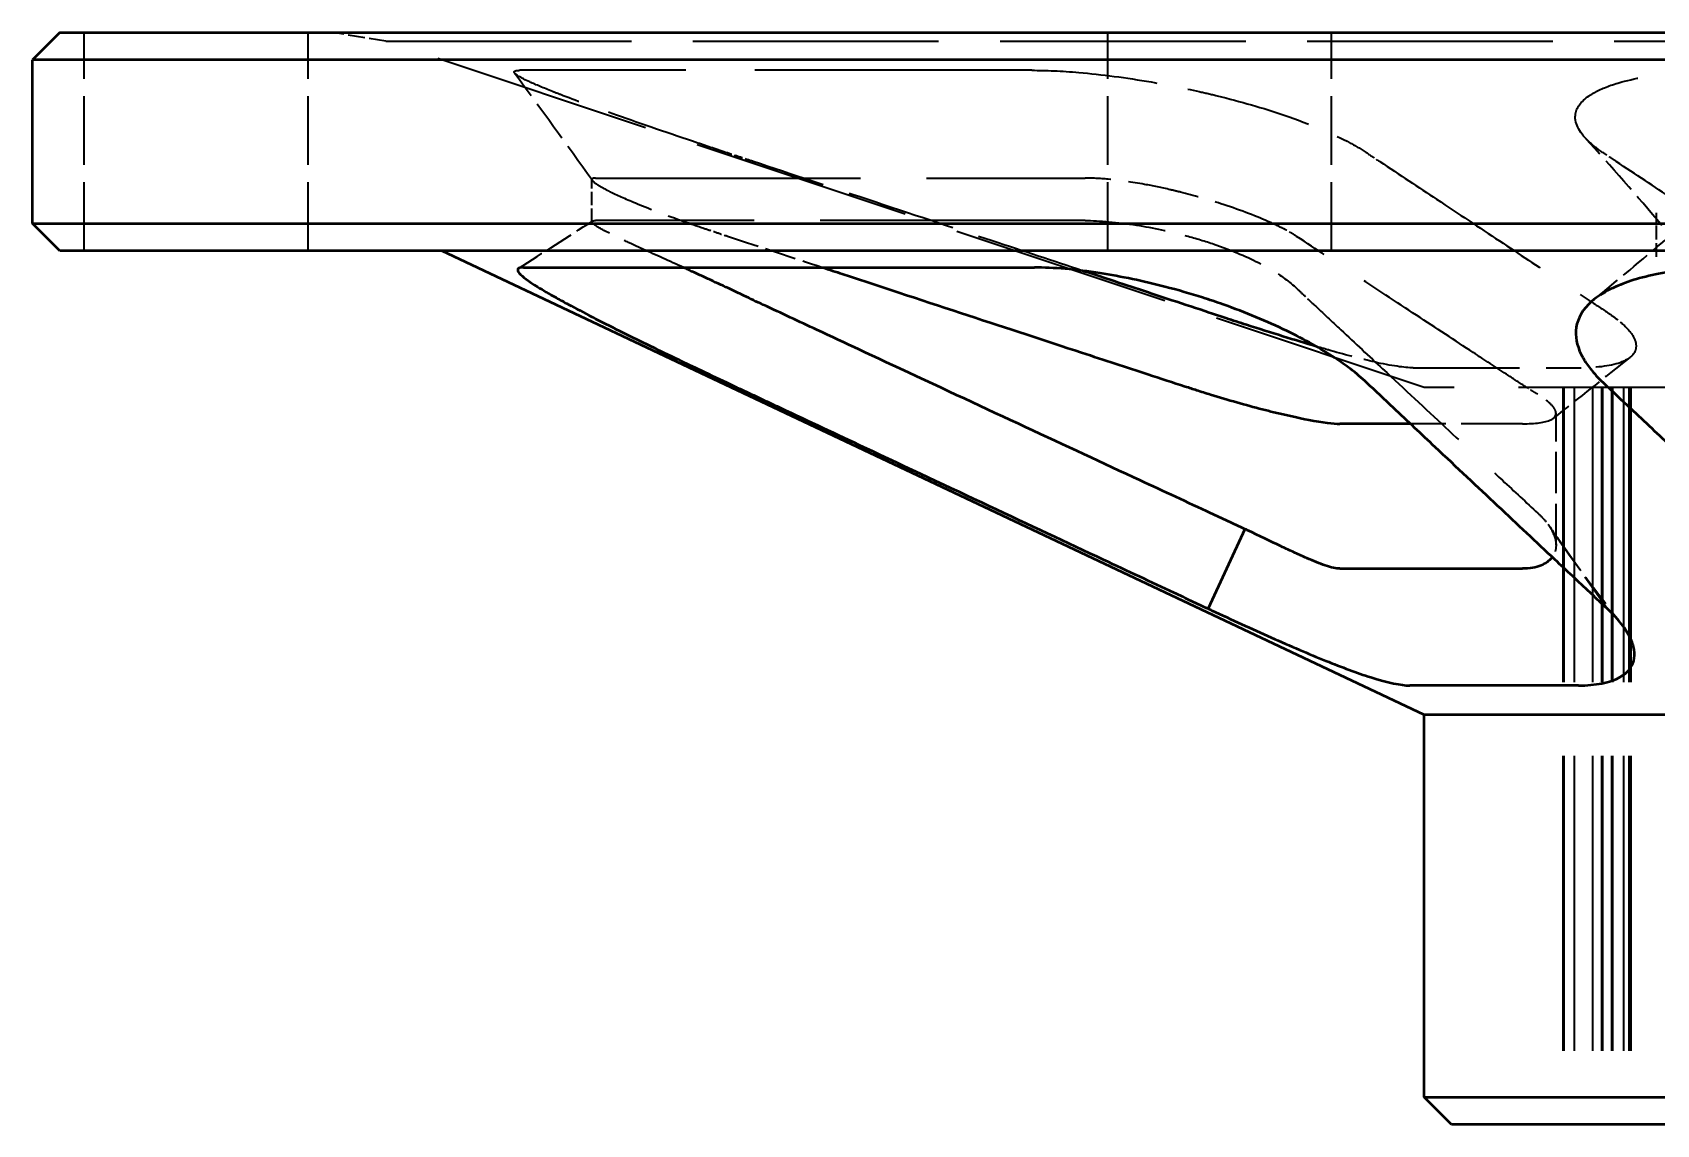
# Model space of a CAD drawing. Header units: millimetres. Extents: x 0 to 840, y 0 to 594.
# Drawn here: x 572.6 to 632.1, y 417.1 to 457.1 of the extents above; entities that cross this region are included whole.
import ezdxf

# ---------------------------------------------------------------- set-up
doc = ezdxf.new("R2010")
doc.units = ezdxf.units.MM
doc.header["$LTSCALE"] = 2
doc.linetypes.add('DASHED', pattern=[0.2067, 0.1654, -0.0413])
doc.layers.add('Hidden (ANSI)', color=7, linetype='DASHED', lineweight=35)
doc.layers.add('Visible (ANSI)', color=7, linetype='Continuous', lineweight=50)

msp = doc.modelspace()

# ---------------------------------------------------------------- linework, layer by layer
at = {"layer": 'Hidden (ANSI)', "ltscale": 7.618686}
for p, q in [((574.473, 449.144), (574.473, 457.144)), ((582.673, 449.144), (582.673, 457.144)), ((611.973, 449.144), (611.973, 457.144)), ((620.173, 449.144), (620.173, 457.144))]:
    msp.add_line(p, q, dxfattribs=at)
at = {"layer": 'Hidden (ANSI)', "ltscale": 1.880002}
msp.add_line((585.522, 456.828), (583.573, 457.144), dxfattribs=at)
at = {"layer": 'Hidden (ANSI)', "ltscale": 24.255932}
msp.add_line((623.573, 444.144), (585.522, 456.828), dxfattribs=at)
at = {"layer": 'Hidden (ANSI)', "ltscale": 27.218384}
msp.add_line((585.522, 456.828), (721.624, 456.828), dxfattribs=at)
at = {"layer": 'Hidden (ANSI)', "ltscale": 30.692711}
msp.add_line((609.197, 455.759), (590.436, 455.759), dxfattribs=at)
at = {"layer": 'Hidden (ANSI)', "ltscale": 1.477666}
msp.add_line((593.075, 450.21), (593.075, 451.761), dxfattribs=at)
at = {"layer": 'Hidden (ANSI)', "ltscale": 29.345629}
for p, q in [((593.207, 451.811), (611.144, 451.811)), ((611.144, 450.255), (593.207, 450.255))]:
    msp.add_line(p, q, dxfattribs=at)
at = {"layer": 'Hidden (ANSI)', "ltscale": 1.543284}
msp.add_line((632.083, 448.921), (632.083, 450.542), dxfattribs=at)
at = {"layer": 'Hidden (ANSI)', "ltscale": 11.794609}
msp.add_line((623.165, 444.862), (629.319, 444.862), dxfattribs=at)
at = {"layer": 'Hidden (ANSI)', "ltscale": 28.497757}
msp.add_line((683.573, 444.144), (623.573, 444.144), dxfattribs=at)
at = {"layer": 'Hidden (ANSI)', "ltscale": 32.656025}
for p, q in [((628.655, 444.144), (628.655, 417.144)), ((628.681, 444.144), (628.681, 417.144)), ((629.068, 444.144), (629.068, 417.144)), ((629.741, 444.144), (629.741, 417.144)), ((630.069, 444.144), (630.069, 417.144)), ((630.103, 444.144), (630.103, 417.144)), ((630.436, 444.144), (630.436, 417.144)), ((630.469, 444.144), (630.469, 417.144)), ((630.879, 444.144), (630.879, 417.144)), ((631.068, 444.144), (631.068, 417.144)), ((631.14, 444.144), (631.14, 417.144))]:
    msp.add_line(p, q, dxfattribs=at)
at = {"layer": 'Hidden (ANSI)', "ltscale": 6.799461}
msp.add_line((627.172, 442.811), (623.065, 442.811), dxfattribs=at)
at = {"layer": 'Hidden (ANSI)', "ltscale": 4.603039}
msp.add_line((628.401, 438.362), (628.401, 443.195), dxfattribs=at)
at = {"layer": 'Hidden (ANSI)', "ltscale": 4.286345}
msp.add_line((630.277, 436.039), (628.22, 438.955), dxfattribs=at)
at = {"layer": 'Hidden (ANSI)', "ltscale": 13.933876}
for points, knots in [([(598.041, 452.73), (597.67, 452.853), (597.302, 452.976), (595.947, 453.431), (594.906, 453.788), (593.239, 454.376), (592.57, 454.619), (592.024, 454.827), (591.883, 454.881), (591.749, 454.933), (591.305, 455.109), (591.021, 455.228), (590.457, 455.487), (590.257, 455.607), (590.204, 455.733), (590.279, 455.759), (590.436, 455.759)], [-0.07316, -0.07316, -0.07316, -0.07316, 0, 0, 0.2078405, 0.2078405, 0.3728619, 0.3728619, 0.3728619, 0.415681, 0.415681, 0.5255634, 0.5255634, 0.6916775, 0.6916775, 0.8188838, 0.8188838, 0.8188838, 0.8188838]), ([(609.197, 455.759), (609.7, 455.759), (610.284, 455.733), (611.746, 455.607), (612.656, 455.487), (614.161, 455.228), (614.756, 455.109), (615.54, 454.933), (615.761, 454.881), (615.982, 454.827), (616.833, 454.619), (617.677, 454.376), (619.403, 453.788), (620.237, 453.431), (621.082, 452.976), (621.29, 452.853), (621.475, 452.73)], [-2.2773767, -2.2773767, -2.2773767, -2.2773767, -2.1501704, -2.1501704, -1.9840563, -1.9840563, -1.874174, -1.874174, -1.8313548, -1.8313548, -1.8313548, -1.6663335, -1.6663335, -1.4584929, -1.4584929, -1.3853329, -1.3853329, -1.3853329, -1.3853329]), ([(630.139, 452.73), (629.953, 452.853), (629.793, 452.976), (629.284, 453.431), (629.076, 453.788), (629.135, 454.376), (629.31, 454.619), (629.615, 454.827), (629.695, 454.881), (629.782, 454.933), (630.122, 455.109), (630.433, 455.228), (631.373, 455.487), (632.085, 455.607), (633.493, 455.733), (634.152, 455.759), (634.813, 455.759)], [-0.07316, -0.07316, -0.07316, -0.07316, 0, 0, 0.2078405, 0.2078405, 0.3728619, 0.3728619, 0.3728619, 0.415681, 0.415681, 0.5255634, 0.5255634, 0.6916775, 0.6916775, 0.8188838, 0.8188838, 0.8188838, 0.8188838])]:
    msp.add_open_spline(points, degree=3, knots=knots, dxfattribs=at)
at = {"layer": 'Hidden (ANSI)', "ltscale": 4.635601}
msp.add_open_spline([(593.092, 451.72), (592.146, 453.038), (591.191, 454.349), (590.238, 455.66)], degree=3, dxfattribs=at)
at = {"layer": 'Hidden (ANSI)', "ltscale": 4.192988}
msp.add_open_spline([(632.279, 450.075), (631.37, 451.162), (630.418, 452.232), (629.459, 453.294)], degree=3, dxfattribs=at)
at = {"layer": 'Hidden (ANSI)', "ltscale": 0.942202}
for points, knots in [([(598.98, 452.418), (598.825, 452.469), (598.669, 452.521), (598.356, 452.625), (598.199, 452.677), (598.041, 452.73)], [-0.07286552, -0.07286552, -0.07286552, -0.07286552, -0.03643276, -0.03643276, 0, 0, 0, 0]), ([(621.475, 452.73), (621.554, 452.677), (621.633, 452.625), (621.789, 452.521), (621.867, 452.469), (621.945, 452.418)], [-2.79685582, -2.79685582, -2.79685582, -2.79685582, -2.76042306, -2.76042306, -2.72399029, -2.72399029, -2.72399029, -2.72399029]), ([(630.608, 452.418), (630.531, 452.469), (630.453, 452.521), (630.297, 452.625), (630.218, 452.677), (630.139, 452.73)], [-1.02459643, -1.02459643, -1.02459643, -1.02459643, -0.98324022, -0.98324022, -0.94188402, -0.94188402, -0.94188402, -0.94188402])]:
    msp.add_open_spline(points, degree=3, knots=knots, dxfattribs=at)
at = {"layer": 'Hidden (ANSI)', "ltscale": 12.10274}
msp.add_open_spline([(611.043, 448.419), (609.983, 448.769), (608.884, 449.133), (607.741, 449.512), (606.284, 449.995), (604.756, 450.501), (601.816, 451.477), (600.43, 451.936), (598.98, 452.418)], degree=3, knots=[-1.152421, -1.152421, -1.152421, -1.152421, -0.8276, -0.8276, -0.8276, -0.4138, -0.4138, -0.072866, -0.072866, -0.072866, -0.072866], dxfattribs=at)
at = {"layer": 'Hidden (ANSI)', "ltscale": 21.297192}
msp.add_open_spline([(621.945, 452.418), (622.67, 451.936), (623.362, 451.477), (624.832, 450.501), (625.596, 449.995), (626.324, 449.512), (627.052, 449.029), (627.745, 448.571), (628.821, 447.858), (629.224, 447.591), (629.848, 447.179), (630.075, 447.029), (630.3, 446.88)], degree=3, knots=[-2.72399, -2.72399, -2.72399, -2.72399, -2.383056, -2.383056, -1.969255, -1.969255, -1.969255, -1.555453, -1.555453, -1.29547, -1.29547, -1.141655, -1.141655, -1.141655, -1.141655], dxfattribs=at)
at = {"layer": 'Hidden (ANSI)', "ltscale": 11.746656}
msp.add_open_spline([(636.463, 448.536), (635.982, 448.855), (635.484, 449.184), (634.97, 449.525), (634.241, 450.008), (633.477, 450.514), (632.014, 451.485), (631.326, 451.941), (630.608, 452.418)], degree=3, knots=[-2.201723, -2.201723, -2.201723, -2.201723, -1.873127, -1.873127, -1.873127, -1.407506, -1.407506, -1.024596, -1.024596, -1.024596, -1.024596], dxfattribs=at)
at = {"layer": 'Hidden (ANSI)', "ltscale": 7.90696}
for points, knots in [([(593.207, 451.811), (593.128, 451.811), (593.082, 451.797), (593.068, 451.73), (593.13, 451.666), (593.347, 451.523), (593.463, 451.457), (593.657, 451.357), (593.716, 451.327), (593.78, 451.296), (594.028, 451.175), (594.35, 451.031), (595.225, 450.671), (595.82, 450.445), (596.659, 450.149), (596.894, 450.068), (597.136, 449.987)], [-0.8188838, -0.8188838, -0.8188838, -0.8188838, -0.6916775, -0.6916775, -0.5255634, -0.5255634, -0.415681, -0.415681, -0.3728619, -0.3728619, -0.3728619, -0.2078405, -0.2078405, 0, 0, 0.07316, 0.07316, 0.07316, 0.07316]), ([(618.349, 449.987), (618.188, 450.068), (618.016, 450.149), (617.344, 450.445), (616.744, 450.671), (615.627, 451.031), (615.118, 451.175), (614.635, 451.296), (614.51, 451.327), (614.387, 451.357), (613.954, 451.457), (613.637, 451.523), (612.857, 451.666), (612.404, 451.73), (611.683, 451.797), (611.397, 451.811), (611.144, 451.811)], [1.3853329, 1.3853329, 1.3853329, 1.3853329, 1.4584929, 1.4584929, 1.6663335, 1.6663335, 1.8313548, 1.8313548, 1.8313548, 1.874174, 1.874174, 1.9840563, 1.9840563, 2.1501704, 2.1501704, 2.2773767, 2.2773767, 2.2773767, 2.2773767])]:
    msp.add_open_spline(points, degree=3, knots=knots, dxfattribs=at)
at = {"layer": 'Hidden (ANSI)', "ltscale": 3.069485}
msp.add_open_spline([(590.383, 448.503), (591.287, 449.08), (592.19, 449.658), (593.092, 450.236)], degree=3, dxfattribs=at)
at = {"layer": 'Hidden (ANSI)', "ltscale": 7.21215}
msp.add_open_spline([(596.423, 448.536), (595.91, 448.77), (595.409, 448.996), (594.965, 449.198), (594.819, 449.265), (594.679, 449.33), (594.313, 449.499), (594.091, 449.604), (593.57, 449.859), (593.318, 449.993), (593.032, 450.199), (593.043, 450.255), (593.207, 450.255)], degree=3, knots=[0.2282267, 0.2282267, 0.2282267, 0.2282267, 0.3814158, 0.3814158, 0.3814158, 0.4319702, 0.4319702, 0.5211201, 0.5211201, 0.6685435, 0.6685435, 0.8395192, 0.8395192, 0.8395192, 0.8395192], dxfattribs=at)
at = {"layer": 'Hidden (ANSI)', "ltscale": 0.947571}
for points, knots in [([(597.136, 449.987), (597.294, 449.934), (597.451, 449.881), (597.764, 449.778), (597.92, 449.727), (598.075, 449.675)], [0, 0, 0, 0, 0.03643276, 0.03643276, 0.07286552, 0.07286552, 0.07286552, 0.07286552]), ([(618.896, 449.675), (618.819, 449.727), (618.734, 449.778), (618.552, 449.881), (618.454, 449.934), (618.349, 449.987)], [2.72399029, 2.72399029, 2.72399029, 2.72399029, 2.76042306, 2.76042306, 2.79685582, 2.79685582, 2.79685582, 2.79685582])]:
    msp.add_open_spline(points, degree=3, knots=knots, dxfattribs=at)
at = {"layer": 'Hidden (ANSI)', "ltscale": 8.973341}
msp.add_open_spline([(611.144, 450.255), (611.668, 450.255), (612.327, 450.199), (613.63, 449.993), (614.26, 449.859), (615.208, 449.604), (615.551, 449.499), (616.05, 449.33), (616.228, 449.265), (616.402, 449.198), (616.971, 448.98), (617.492, 448.733), (618.325, 448.245), (618.65, 448.004), (618.896, 447.773)], degree=3, knots=[0.8395192, 0.8395192, 0.8395192, 0.8395192, 1.0104949, 1.0104949, 1.1579183, 1.1579183, 1.2470682, 1.2470682, 1.2976225, 1.2976225, 1.2976225, 1.4630533, 1.4630533, 1.6166112, 1.6166112, 1.6166112, 1.6166112], dxfattribs=at)
at = {"layer": 'Hidden (ANSI)', "ltscale": 3.466361}
msp.add_open_spline([(598.075, 449.675), (599.27, 449.281), (600.421, 448.902), (601.532, 448.536)], degree=3, dxfattribs=at)
at = {"layer": 'Hidden (ANSI)', "ltscale": 21.30863}
msp.add_open_spline([(627.266, 444.18), (627.04, 444.327), (626.812, 444.476), (626.187, 444.884), (625.783, 445.149), (624.704, 445.855), (624.011, 446.309), (623.282, 446.788), (622.552, 447.267), (621.787, 447.77), (620.315, 448.74), (619.622, 449.197), (618.896, 449.675)], degree=3, knots=[1.141655, 1.141655, 1.141655, 1.141655, 1.29547, 1.29547, 1.555453, 1.555453, 1.969255, 1.969255, 1.969255, 2.383056, 2.383056, 2.72399, 2.72399, 2.72399, 2.72399], dxfattribs=at)
at = {"layer": 'Hidden (ANSI)', "ltscale": 3.43648}
msp.add_open_spline([(629.778, 447.352), (630.668, 448.077), (631.545, 448.807), (632.396, 449.542)], degree=3, dxfattribs=at)
at = {"layer": 'Hidden (ANSI)', "ltscale": 1.337729}
msp.add_open_spline([(618.896, 447.773), (618.996, 447.679), (619.092, 447.588), (619.298, 447.392), (619.414, 447.283), (619.531, 447.173)], degree=3, knots=[1.6166112, 1.6166112, 1.6166112, 1.6166112, 1.6790384, 1.6790384, 1.7557259, 1.7557259, 1.7557259, 1.7557259], dxfattribs=at)
at = {"layer": 'Hidden (ANSI)', "ltscale": 21.877134}
msp.add_open_spline([(619.531, 447.173), (619.864, 446.862), (620.193, 446.554), (621.041, 445.762), (621.551, 445.286), (622.847, 444.078), (623.609, 443.368), (624.339, 442.689), (625.068, 442.01), (625.766, 441.362), (626.879, 440.33), (627.31, 439.93), (627.731, 439.541)], degree=3, knots=[0.923966, 0.923966, 0.923966, 0.923966, 1.126237, 1.126237, 1.456626, 1.456626, 1.989291, 1.989291, 1.989291, 2.521954, 2.521954, 2.875669, 2.875669, 2.875669, 2.875669], dxfattribs=at)
at = {"layer": 'Hidden (ANSI)', "ltscale": 8.261076}
msp.add_open_spline([(630.876, 446.435), (631.032, 446.289), (631.149, 446.148), (631.301, 445.881), (631.336, 445.757), (631.331, 445.59), (631.321, 445.538), (631.301, 445.487), (631.239, 445.325), (631.078, 445.181), (630.468, 444.934), (629.937, 444.862), (629.319, 444.862)], degree=3, knots=[-1.2284423, -1.2284423, -1.2284423, -1.2284423, -1.1412346, -1.1412346, -1.0544509, -1.0544509, -1.0130323, -1.0130323, -1.0130323, -0.8823672, -0.8823672, -0.7102834, -0.7102834, -0.7102834, -0.7102834], dxfattribs=at)
at = {"layer": 'Hidden (ANSI)', "ltscale": 1.372118}
msp.add_open_spline([(630.3, 446.88), (630.413, 446.805), (630.518, 446.73), (630.711, 446.582), (630.798, 446.508), (630.876, 446.435)], degree=3, knots=[-1.31578114, -1.31578114, -1.31578114, -1.31578114, -1.27211174, -1.27211174, -1.22844234, -1.22844234, -1.22844234, -1.22844234], dxfattribs=at)
at = {"layer": 'Hidden (ANSI)', "ltscale": 5.535338}
msp.add_open_spline([(623.165, 444.862), (622.859, 444.862), (622.37, 444.934), (621.275, 445.181), (620.727, 445.325), (620.157, 445.487), (619.98, 445.537), (619.801, 445.588), (619.622, 445.641)], degree=3, knots=[-0.7102834, -0.7102834, -0.7102834, -0.7102834, -0.5381997, -0.5381997, -0.4075346, -0.4075346, -0.4075346, -0.3669123, -0.3669123, -0.3669123, -0.3669123], dxfattribs=at)
at = {"layer": 'Hidden (ANSI)', "ltscale": 3.47629}
msp.add_open_spline([(631.108, 445.239), (630.169, 444.499), (629.234, 443.758), (628.304, 443.016)], degree=3, dxfattribs=at)
at = {"layer": 'Hidden (ANSI)', "ltscale": 0.929541}
msp.add_open_spline([(627.731, 443.884), (627.651, 443.933), (627.573, 443.982), (627.418, 444.081), (627.342, 444.131), (627.266, 444.18)], degree=3, knots=[1.22844234, 1.22844234, 1.22844234, 1.22844234, 1.27211174, 1.27211174, 1.31578114, 1.31578114, 1.31578114, 1.31578114], dxfattribs=at)
at = {"layer": 'Hidden (ANSI)', "ltscale": 6.014296}
msp.add_open_spline([(627.172, 442.811), (627.635, 442.811), (628.006, 442.86), (628.36, 443.03), (628.417, 443.129), (628.396, 443.239), (628.39, 443.274), (628.375, 443.311), (628.311, 443.424), (628.236, 443.509), (628.025, 443.69), (627.89, 443.786), (627.731, 443.884)], degree=3, knots=[0.7102834, 0.7102834, 0.7102834, 0.7102834, 0.8823672, 0.8823672, 1.0130323, 1.0130323, 1.0130323, 1.0544509, 1.0544509, 1.1412346, 1.1412346, 1.2284423, 1.2284423, 1.2284423, 1.2284423], dxfattribs=at)
at = {"layer": 'Hidden (ANSI)', "ltscale": 1.331797}
msp.add_open_spline([(627.731, 439.541), (627.837, 439.443), (627.931, 439.345), (628.094, 439.15), (628.163, 439.053), (628.22, 438.955)], degree=3, knots=[2.8756686, 2.8756686, 2.8756686, 2.8756686, 2.9651426, 2.9651426, 3.0546167, 3.0546167, 3.0546167, 3.0546167], dxfattribs=at)
at = {"layer": 'Hidden (ANSI)', "ltscale": 1.132262}
msp.add_open_spline([(628.144, 439.076), (628.345, 438.783), (628.552, 438.485), (628.765, 438.182)], degree=3, dxfattribs=at)
at = {"layer": 'Hidden (ANSI)', "ltscale": 2.59566}
msp.add_open_spline([(628.22, 438.955), (628.228, 438.942), (628.235, 438.929), (628.357, 438.704), (628.407, 438.504), (628.397, 438.243), (628.379, 438.162), (628.329, 438.03), (628.3, 437.977), (628.263, 437.927)], degree=3, knots=[1.8280554, 1.8280554, 1.8280554, 1.8280554, 1.8375039, 1.8375039, 1.9876229, 1.9876229, 2.0626824, 2.0626824, 2.1229189, 2.1229189, 2.1229189, 2.1229189], dxfattribs=at)
at = {"layer": 'Hidden (ANSI)', "ltscale": 3.668455}
msp.add_open_spline([(628.597, 438.421), (629.302, 437.421), (630.049, 436.441), (630.802, 435.471)], degree=3, dxfattribs=at)
at = {"layer": 'Visible (ANSI)'}
for p, q in [((573.573, 457.144), (572.573, 456.144)), ((573.573, 457.144), (733.573, 457.144)), ((572.573, 450.144), (572.573, 456.144)), ((734.573, 456.144), (572.573, 456.144)), ((572.573, 450.144), (734.573, 450.144)), ((573.573, 449.144), (572.573, 450.144)), ((733.573, 449.144), (573.573, 449.144)), ((623.573, 432.144), (587.573, 449.144)), ((590.566, 448.536), (609.288, 448.536)), ((623.065, 442.811), (620.473, 442.811)), ((617.001, 438.955), (615.654, 436.039)), ((620.473, 437.505), (627.172, 437.505)), ((629.218, 433.224), (623.039, 433.224)), ((683.573, 432.144), (623.573, 432.144)), ((623.573, 418.144), (623.573, 432.144)), ((623.573, 418.144), (683.573, 418.144)), ((624.573, 417.144), (623.573, 418.144)), ((682.573, 417.144), (624.573, 417.144))]:
    msp.add_line(p, q, dxfattribs=at)
for points, knots in [([(590.566, 448.536), (590.351, 448.536), (590.293, 448.466), (590.516, 448.206), (590.749, 448.035), (591.275, 447.708), (591.506, 447.572), (591.9, 447.352), (592.054, 447.268), (592.217, 447.18), (592.75, 446.893), (593.39, 446.564), (594.729, 445.895), (595.422, 445.557), (596.115, 445.223)], [-0.8395192, -0.8395192, -0.8395192, -0.8395192, -0.6685435, -0.6685435, -0.5211201, -0.5211201, -0.4319702, -0.4319702, -0.3814158, -0.3814158, -0.3814158, -0.2159851, -0.2159851, -0.0624272, -0.0624272, -0.0624272, -0.0624272]), ([(598.075, 447.773), (597.584, 448.004), (597.061, 448.245), (596.505, 448.499), (596.464, 448.517), (596.423, 448.536)], [0.0624272, 0.0624272, 0.0624272, 0.0624272, 0.2159851, 0.2159851, 0.2282267, 0.2282267, 0.2282267, 0.2282267]), ([(601.532, 448.536), (601.771, 448.457), (602.009, 448.379), (603.858, 447.77), (605.388, 447.267), (606.847, 446.788), (608.305, 446.309), (609.692, 445.855), (611.849, 445.149), (612.657, 444.884), (613.908, 444.476), (614.363, 444.327), (614.814, 444.18)], [0.353462, 0.353462, 0.353462, 0.353462, 0.4138, 0.4138, 0.8276, 0.8276, 0.8276, 1.241403, 1.241403, 1.501386, 1.501386, 1.655201, 1.655201, 1.655201, 1.655201]), ([(620.298, 445.223), (619.794, 445.557), (619.196, 445.895), (617.814, 446.564), (617.018, 446.893), (616.202, 447.18), (615.952, 447.268), (615.701, 447.352), (615.008, 447.572), (614.543, 447.708), (613.282, 448.035), (612.472, 448.206), (610.81, 448.466), (609.975, 448.536), (609.288, 448.536)], [-1.6166112, -1.6166112, -1.6166112, -1.6166112, -1.4630533, -1.4630533, -1.2976225, -1.2976225, -1.2976225, -1.2470682, -1.2470682, -1.1579183, -1.1579183, -1.0104949, -1.0104949, -0.8395192, -0.8395192, -0.8395192, -0.8395192]), ([(615.695, 446.88), (615.245, 447.029), (614.79, 447.179), (613.542, 447.591), (612.736, 447.858), (611.62, 448.227), (611.333, 448.322), (611.043, 448.419)], [-1.655201, -1.655201, -1.655201, -1.655201, -1.5013859, -1.5013859, -1.241403, -1.241403, -1.1524214, -1.1524214, -1.1524214, -1.1524214]), ([(634.851, 448.536), (633.949, 448.536), (633.056, 448.466), (631.618, 448.206), (631.04, 448.035), (630.305, 447.708), (630.071, 447.572), (629.773, 447.352), (629.675, 447.268), (629.588, 447.18), (629.306, 446.893), (629.149, 446.564), (629.107, 445.895), (629.201, 445.557), (629.39, 445.223)], [-0.8395192, -0.8395192, -0.8395192, -0.8395192, -0.6685435, -0.6685435, -0.5211201, -0.5211201, -0.4319702, -0.4319702, -0.3814158, -0.3814158, -0.3814158, -0.2159851, -0.2159851, -0.0624272, -0.0624272, -0.0624272, -0.0624272]), ([(599.346, 447.173), (599.111, 447.283), (598.88, 447.392), (598.467, 447.588), (598.275, 447.679), (598.075, 447.773)], [-0.0766875, -0.0766875, -0.0766875, -0.0766875, 0, 0, 0.0624272, 0.0624272, 0.0624272, 0.0624272]), ([(615.745, 439.541), (614.904, 439.93), (614.041, 440.33), (611.814, 441.362), (610.42, 442.01), (608.96, 442.689), (607.501, 443.368), (605.977, 444.078), (603.386, 445.286), (602.366, 445.762), (600.67, 446.554), (600.011, 446.862), (599.346, 447.173)], [0.178948, 0.178948, 0.178948, 0.178948, 0.532663, 0.532663, 1.065326, 1.065326, 1.065326, 1.597991, 1.597991, 1.92838, 1.92838, 2.130651, 2.130651, 2.130651, 2.130651]), ([(617.058, 446.435), (616.808, 446.515), (616.556, 446.597), (616.101, 446.746), (615.897, 446.813), (615.695, 446.88)], [-0.19212449, -0.19212449, -0.19212449, -0.19212449, -0.1439241, -0.1439241, -0.10478569, -0.10478569, -0.10478569, -0.10478569]), ([(619.622, 445.641), (619.618, 445.642), (619.615, 445.643), (619.228, 445.757), (618.817, 445.881), (617.958, 446.148), (617.511, 446.289), (617.058, 446.435)], [-0.3669123, -0.3669123, -0.3669123, -0.3669123, -0.3661159, -0.3661159, -0.2793322, -0.2793322, -0.1921245, -0.1921245, -0.1921245, -0.1921245]), ([(596.115, 445.223), (596.396, 445.088), (596.678, 444.953), (597.297, 444.658), (597.651, 444.49), (598.012, 444.32)], [-0.0624272, -0.0624272, -0.0624272, -0.0624272, 0, 0, 0.0766875, 0.0766875, 0.0766875, 0.0766875]), ([(621.459, 444.32), (621.279, 444.49), (621.079, 444.658), (620.693, 444.953), (620.503, 445.088), (620.298, 445.223)], [-1.7557259, -1.7557259, -1.7557259, -1.7557259, -1.6790384, -1.6790384, -1.6166112, -1.6166112, -1.6166112, -1.6166112]), ([(629.39, 445.223), (629.467, 445.088), (629.558, 444.953), (629.791, 444.658), (629.945, 444.49), (630.126, 444.32)], [-0.0624272, -0.0624272, -0.0624272, -0.0624272, 0, 0, 0.0766875, 0.0766875, 0.0766875, 0.0766875]), ([(598.012, 444.32), (598.677, 444.008), (599.335, 443.698), (601.03, 442.902), (602.05, 442.422), (604.638, 441.206), (606.161, 440.491), (607.619, 439.806), (609.077, 439.122), (610.471, 438.468), (612.695, 437.425), (613.557, 437.021), (614.397, 436.628)], [-2.130651, -2.130651, -2.130651, -2.130651, -1.92838, -1.92838, -1.597991, -1.597991, -1.065326, -1.065326, -1.065326, -0.532663, -0.532663, -0.178948, -0.178948, -0.178948, -0.178948]), ([(614.814, 444.18), (614.951, 444.136), (615.088, 444.091), (615.396, 443.993), (615.569, 443.938), (615.745, 443.884)], [0.10478569, 0.10478569, 0.10478569, 0.10478569, 0.1439241, 0.1439241, 0.19212449, 0.19212449, 0.19212449, 0.19212449]), ([(629.649, 436.628), (629.229, 437.021), (628.798, 437.425), (627.686, 438.468), (626.99, 439.122), (626.261, 439.806), (625.533, 440.491), (624.771, 441.206), (623.478, 442.422), (622.968, 442.902), (622.121, 443.698), (621.792, 444.008), (621.459, 444.32)], [-2.875669, -2.875669, -2.875669, -2.875669, -2.521954, -2.521954, -1.989291, -1.989291, -1.989291, -1.456626, -1.456626, -1.126237, -1.126237, -0.923966, -0.923966, -0.923966, -0.923966]), ([(630.126, 444.32), (630.464, 444.003), (630.798, 443.689), (631.654, 442.884), (632.166, 442.403), (633.466, 441.181), (634.229, 440.465), (634.958, 439.781), (635.686, 439.097), (636.38, 438.446), (637.483, 437.413), (637.908, 437.015), (638.322, 436.628)], [-3.219379, -3.219379, -3.219379, -3.219379, -3.036844, -3.036844, -2.740542, -2.740542, -2.261699, -2.261699, -2.261699, -1.78286, -1.78286, -1.466705, -1.466705, -1.466705, -1.466705]), ([(615.745, 443.884), (616.063, 443.786), (616.387, 443.69), (617.024, 443.509), (617.337, 443.424), (617.776, 443.311), (617.92, 443.274), (618.062, 443.239), (618.512, 443.129), (618.956, 443.03), (619.847, 442.86), (620.244, 442.811), (620.473, 442.811)], [0.1921245, 0.1921245, 0.1921245, 0.1921245, 0.2793322, 0.2793322, 0.3661159, 0.3661159, 0.4075346, 0.4075346, 0.4075346, 0.5381997, 0.5381997, 0.7102834, 0.7102834, 0.7102834, 0.7102834]), ([(617.001, 438.955), (616.795, 439.053), (616.587, 439.15), (616.168, 439.345), (615.957, 439.443), (615.745, 439.541)], [0, 0, 0, 0, 0.089474, 0.089474, 0.1789481, 0.1789481, 0.1789481, 0.1789481]), ([(620.473, 437.505), (620.347, 437.505), (620.17, 437.542), (619.747, 437.687), (619.52, 437.779), (619.266, 437.89), (619.128, 437.951), (618.985, 438.015), (618.668, 438.162), (618.496, 438.243), (617.944, 438.504), (617.526, 438.704), (617.057, 438.929), (617.029, 438.942), (617.001, 438.955)], [2.4474284, 2.4474284, 2.4474284, 2.4474284, 2.6190088, 2.6190088, 2.7571149, 2.7571149, 2.7571149, 2.8321744, 2.8321744, 2.9072339, 2.9072339, 3.057353, 3.057353, 3.0668015, 3.0668015, 3.0668015, 3.0668015]), ([(628.263, 437.927), (628.254, 437.914), (628.245, 437.902), (628.235, 437.89), (628.144, 437.779), (628.014, 437.687), (627.662, 437.542), (627.426, 437.505), (627.172, 437.505)], [2.1229189, 2.1229189, 2.1229189, 2.1229189, 2.1377419, 2.1377419, 2.1377419, 2.275848, 2.275848, 2.4474284, 2.4474284, 2.4474284, 2.4474284]), ([(614.397, 436.628), (614.609, 436.528), (614.82, 436.429), (615.239, 436.233), (615.447, 436.136), (615.654, 436.039)], [-0.1789481, -0.1789481, -0.1789481, -0.1789481, -0.089474, -0.089474, 0, 0, 0, 0]), ([(630.277, 436.039), (630.173, 436.136), (630.069, 436.233), (629.86, 436.429), (629.755, 436.528), (629.649, 436.628)], [-3.0546167, -3.0546167, -3.0546167, -3.0546167, -2.9651426, -2.9651426, -2.8756686, -2.8756686, -2.8756686, -2.8756686]), ([(615.654, 436.039), (615.699, 436.018), (615.744, 435.997), (616.511, 435.639), (617.25, 435.3), (618.314, 434.828), (618.661, 434.676), (619.329, 434.391), (619.644, 434.26), (619.961, 434.132), (620.544, 433.898), (621.117, 433.683), (622.23, 433.329), (622.726, 433.224), (623.039, 433.224)], [-3.0668015, -3.0668015, -3.0668015, -3.0668015, -3.057353, -3.057353, -2.9072339, -2.9072339, -2.8321744, -2.8321744, -2.7571149, -2.7571149, -2.7571149, -2.6190088, -2.6190088, -2.4474284, -2.4474284, -2.4474284, -2.4474284]), ([(629.218, 433.224), (629.85, 433.224), (630.389, 433.329), (631.023, 433.683), (631.188, 433.898), (631.248, 434.132), (631.281, 434.26), (631.284, 434.391), (631.239, 434.676), (631.189, 434.828), (630.957, 435.3), (630.692, 435.639), (630.321, 435.997), (630.299, 436.018), (630.277, 436.039)], [-2.4474284, -2.4474284, -2.4474284, -2.4474284, -2.275848, -2.275848, -2.1377419, -2.1377419, -2.1377419, -2.0626824, -2.0626824, -1.9876229, -1.9876229, -1.8375039, -1.8375039, -1.8280554, -1.8280554, -1.8280554, -1.8280554])]:
    msp.add_open_spline(points, degree=3, knots=knots, dxfattribs=at)

doc.saveas('drawing.dxf')
